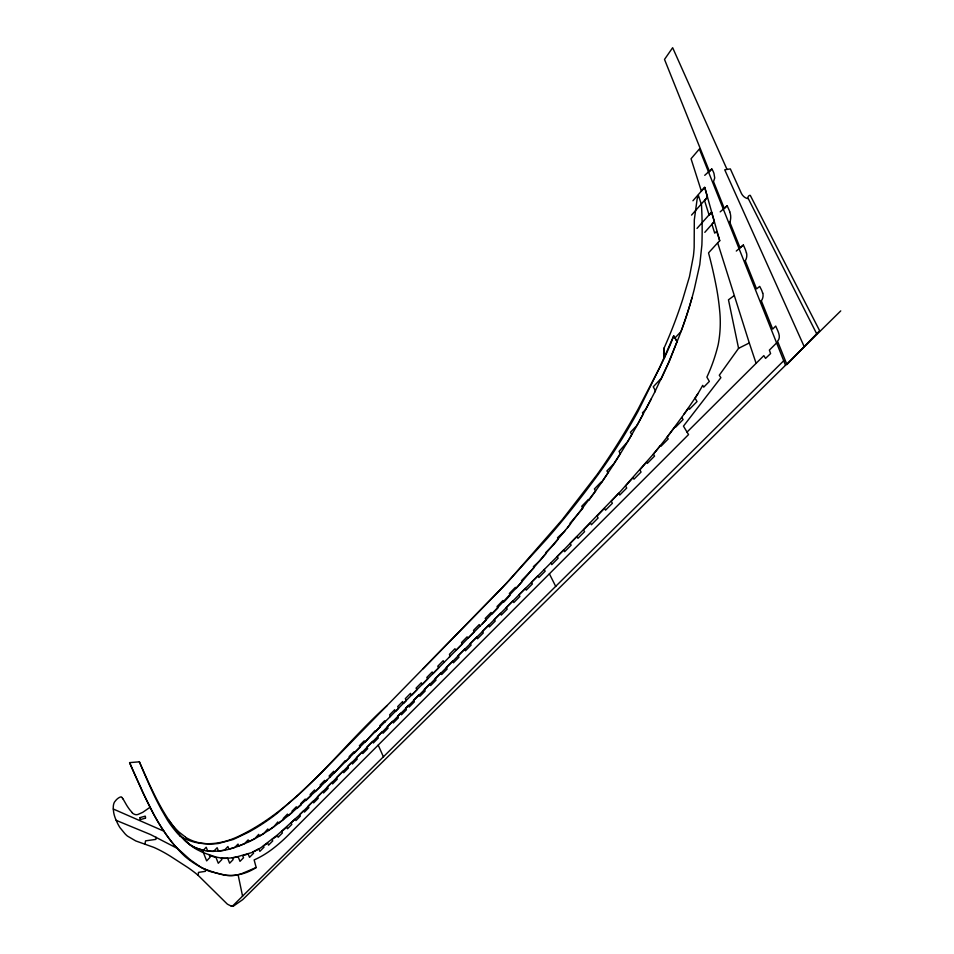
<?xml version="1.0" encoding="UTF-8"?>
<svg xmlns="http://www.w3.org/2000/svg" width="954" height="954" viewBox="0 0 954 954"><rect width="100%" height="100%" fill="white"/><g stroke="black" fill="none" stroke-linecap="round" stroke-linejoin="round"><path stroke-width="1.43" d="M156.039 837.207L155.86 839.389L145.568 840.856L144.877 844.218M198.229 875.402L198.468 872.397L205.432 871.336L205.408 869.344A174.594 93.42 82.4 0 1 184.909 856.394C164.589 837.099 151.4 811.818 140.321 786.442A468.748 277.399 85.9 0 1 129.589 762.628L139.379 761.817A692.163 445.542 88.7 0 0 153.081 793.12A246.192 136.386 83.2 0 0 161.405 809.588L167.332 819.88A88.817 46.603 81.5 0 0 170.289 824.316L172.28 827.011A149.086 79.695 82.3 0 0 177.742 833.689L179.805 835.799M674.955 338.002L680.989 331.563A283.612 185.601 -85.5 0 0 694.309 289.05L699.783 264.628L701.882 245.035A289.897 189.774 -86.6 0 0 701.464 204.705L698.352 195.212A34.082 25.031 -82 0 0 697.135 199.136L694.309 219.873L694.166 247.289A95.746 67.34 -84.9 0 1 693.367 256.244L689.468 276.672L682.742 299.246A355.603 225.12 -85.1 0 1 664.079 348.043L663.638 353.66L664.425 357.869L637.987 411.448A566.414 331.312 -84.5 0 1 596.942 476.141A1106.127 545.139 -81.4 0 1 547.763 537.877L502.996 586.984L422.944 668.885M139.868 817.793L140.143 819.438M654.694 392.177L668.098 363.712L678.974 336.941A337.919 216.367 -85.4 0 0 691.984 297.791M651.272 398.927L637.26 425.067M145.604 817.995L145.354 816.338M785.512 365.275L699.365 149.015L691.042 158.746L701.345 191.05L704.732 187.342L719.733 240.742L717.67 242.841L749.295 342.951L738.575 348.341L719.292 375.232L720.878 377.701L683.458 426.14L688.538 434.595L289.921 833.438A353.672 186.745 85.7 0 1 272.474 848.977A259.738 138.998 84.1 0 1 254.134 859.924L256.185 867.532L240.98 873.959A132.356 70.739 81.7 0 1 225.669 875.2L211.287 871.837A129.839 69.022 81.7 0 1 201.067 867.401L190.013 859.602L176.442 847.474M567.475 527.717L595.976 490.392A678.723 382.268 -84 0 0 637.236 425.043M565.448 530.221L519.906 584.075L482.366 623.785M692.938 200.769L704.72 187.318L707.427 197.132L704.601 200.745L709.144 215.163L711.529 212.217L714.319 221.602L704.815 232.335M691.543 215.103L707.403 197.108M697.004 228.411L711.493 212.158M714.319 221.602L711.922 224.273L714.713 233.158L716.681 231.309L719.733 240.742M717.67 242.841L708.524 252.882A339.242 223.093 89.6 0 1 715.786 284.149A180.902 126.19 -88.3 0 1 719.614 310.062A85.908 62.165 -87.1 0 1 718.183 344.692A137.257 97.248 -86.8 0 1 706.878 377.116L709.335 381.433L703.73 387.145L702.716 385.344A202.642 140.035 -86.1 0 1 695.096 398.152L697.016 401.562L689.408 409.302L688.645 407.942L669.517 433.891A653.931 384.021 -82.2 0 1 654.933 452.315L620.613 491.262L563.254 550.446L299.938 814.609L277.554 834.822L261.444 847.295A185.159 99.514 82.9 0 1 251.594 852.637L234.982 857.396A222.389 119.083 83.6 0 1 232.275 857.825L227.553 858.23M508.303 581.356L562.204 519.727L597.025 474.698A656.4 371.798 -83.9 0 0 637.999 409.326L659.691 367.612L673.715 335.88L677.137 341.675M202.737 850.92L206.207 847.235L207.686 851.016L211.49 851.338A258.653 137.448 84.4 0 0 227.851 849.525C252.226 843.121 273.404 828.239 292.413 812.176L292.007 811.198L296.348 806.786L297.04 808.432L301.345 804.723L300.844 803.518L305.244 799.047L305.9 800.597L310.765 795.97L310.145 794.491L314.605 789.948L315.285 791.534L289.289 814.943M507.731 581.988L320.52 773.658L298.733 794.491L277.399 813.118A544.03 278.592 89.1 0 1 247.909 832.508L233.348 839.448L218.526 843.455A203.071 107.802 83.5 0 1 199.458 842.787L198.909 842.692M387.133 705.531C338.133 749.761 298.411 808.622 237.009 837.052C220.708 844.445 201.89 846.58 185.255 838.924A28.083 14.501 80.7 0 1 179.686 835.728M729.798 211.871A26.557 19.474 -82.7 0 0 729.25 210.381L727.139 205.694L724.324 208.532L713.52 181.594L714.725 177.981L713.974 173.473A20.642 14.93 -81.6 0 0 713.318 171.768L711.911 168.882L709.537 171.684L664.509 59.422L672.653 47.7L727.031 169.43M449.358 657.044L486.015 620.028L485.24 618.419L491.06 612.516L491.847 614.137L497.833 608.08L497.07 606.494L502.985 600.495L503.76 602.093L505.548 600.281L510.163 595.105L509.364 593.483L515.387 587.378L515.983 588.582L517.76 586.591L521.993 581.642L521.516 580.676L533.954 567.678L533.417 566.604L539.881 560.761L546.129 553.475L545.7 552.64L553.916 544.376L558.209 539.082L557.53 537.734L564.208 531.664L570.516 523.865L570.146 523.138L582.834 508.303L581.761 506.252L588.403 499.443L588.856 500.313L595.546 491.131L594.402 488.949L601.151 482.02L601.473 482.629L607.972 472.874L606.923 470.906L613.804 463.823L620.279 453.675L619.063 451.397L627.72 441.619L631.727 434.595L630.451 432.234L636.89 425.532L643.187 414.084L642.471 412.784L645.739 409.373L655.446 390.77L653.251 386.799L660.562 379.108L660.872 379.668L669.565 360.755L677.054 341.58L673.715 335.88A231.059 153.892 -85.9 0 1 664.425 357.857L664.079 348.043M687.035 432.09L763.844 355.627L765.561 358.382L770.593 353.576L769.377 350.118L776.616 342.915M783.711 360.755L232.299 906.3A12.235 6.439 79.1 0 1 231.19 906.073M330.024 777.176L450.288 656.125L449.441 654.325L454.975 648.708L455.833 650.533L462.237 644.057L461.521 642.555L467.138 636.843L467.865 638.369L474.245 631.918L473.506 630.367L479.23 624.56L479.981 626.122M840.748 310.897L242.662 899.67L233.372 906.157A12.796 6.738 79.1 0 1 232.359 906.312L232.227 906.3M327.019 780.134L315.297 791.534L320.675 786.227L320.15 784.999L324.694 780.384L325.266 781.72L329.762 777.295L329.166 775.936L333.781 771.261L334.413 772.728L345.229 760.624L345.67 761.65L349.677 757.714L349.176 756.57L353.934 751.752L354.459 752.968L360.075 747.292L359.396 745.73L364.225 740.829L364.917 742.403L375.053 730.836L375.459 731.742L380.205 726.96L379.704 725.827L384.689 720.783L385.189 721.916M704.732 175.333L711.601 169.085M720.187 211.871L727.163 205.718M736.285 251.057L743.369 245.035L744.859 248.398A34.165 25.388 -84 0 1 745.813 250.914L746.398 252.953M743.369 245.035L740.065 247.79L729.738 222.032M150.04 807.275L142.706 812.355L137.889 814.489A18.031 8.968 81.2 0 1 132.201 812.856M734.115 295.657L728.474 299.806L738.575 348.341M256.185 867.532A155.168 83.081 82.1 0 1 238.095 874.723C227.112 877.668 215.711 872.838 205.408 869.344M140.095 817.59L144.996 816.219M140.453 819.546L145.413 818.174M198.635 842.62L198.349 842.561A112.25 59.088 82 0 1 185.47 837.254M231.19 906.073L227.779 904.368A17.279 9.099 79.2 0 1 227.052 903.843L198.003 875.212A221.435 107.301 77.1 0 0 187.866 867.544L170.73 856.453A320.282 150.052 76.3 0 0 153.88 847.39L135.742 840.927L127.419 836.062A44.826 22.264 81.3 0 1 124.986 833.76L120.061 827.75A21.179 10.434 81.1 0 1 119.405 826.736L119.047 826.116A37.778 18.71 81.2 0 1 117.235 822.682L115.875 819.653A27.487 13.559 81.2 0 1 114.957 817.292L114.492 815.849A12.843 6.296 81.1 0 1 113.621 811.985L113.299 808.956A9.6 4.698 81.1 0 1 114.54 801.98L116.281 799.857A45.065 22.169 80.6 0 1 117.807 798.486A38.088 18.734 80.7 0 1 119.465 797.425L120.693 796.936A3.733 1.836 81.3 0 1 121.862 797.461M116.185 820.357L150.565 834.559L177.361 848.428M113.299 809.028L163.85 831.149M185.481 837.075L179.221 832.234A82.163 43.025 81.5 0 1 168.834 820.058M132.224 812.593L130.066 810.137A49.727 24.959 81.6 0 1 127.407 806.416A41.785 20.916 81.5 0 1 126.178 804.413L123.197 799.19M681.907 417.494L683.076 419.593L675.587 427.177L675.229 426.533L667.144 437.051L668.194 438.959L660.848 446.377L660.383 445.53L653.418 454.056L654.539 456.107L647.313 463.394L646.609 462.094L639.895 469.893L641.052 472.051L633.957 479.194L633.098 477.608L625.574 485.92L626.706 488.043L619.73 495.054L618.788 493.29L611.287 501.232L612.373 503.295L605.528 510.175L604.526 508.255L597.061 516.031L598.086 517.998L591.373 524.748L590.419 522.923L583.609 529.864L584.552 531.676L577.945 538.318L577.015 536.494L570.194 543.375L571.124 545.187L564.637 551.698L563.719 549.898L557.208 556.432L558.126 558.221L551.758 564.637L550.852 562.836M804.222 346.66L724.73 169.788L730.347 168.906L741.449 193.531A14.095 10.458 -80.6 0 0 748.341 198.694L816.684 333.781M549.385 573.819L555.753 586.483M544.245 569.443L545.139 571.231L538.879 577.528L537.984 575.739L531.485 582.202L532.368 583.979L526.214 590.168L525.332 588.391L519 594.712L519.87 596.477L513.824 602.558L512.954 600.793L506.335 607.364L507.194 609.129L501.255 615.103L500.397 613.35L494.351 619.337L495.198 621.078L489.354 626.957L488.508 625.216L482.438 631.238L483.273 632.979L477.513 638.763L476.69 637.022L470.262 643.401L471.085 645.131L465.433 650.807L464.61 649.09L458.158 655.481L458.969 657.199L453.424 662.791L452.613 661.074L446.317 667.335L447.116 669.04L441.654 674.538L440.867 672.82L435.191 678.473L435.978 680.178L430.612 685.58L429.825 683.887L424.375 689.313L425.15 691.006L419.867 696.325L419.092 694.643L413.607 700.129L414.37 701.81L409.159 707.045L408.407 705.364L405.629 708.13L406.392 709.8L401.443 714.784L400.68 713.115L397.627 716.168L398.378 717.837L393.298 722.953L392.547 721.284L387.276 726.566L388.016 728.224L383.019 733.256L382.28 731.611L377.522 736.381L378.261 738.038L373.324 742.999L372.597 741.353L366.944 747.018L367.672 748.663L362.818 753.541L362.103 751.907L356.474 757.559L357.178 759.193L352.408 763.999L351.704 762.365L347.721 766.36L348.425 767.994L343.714 772.728L343.011 771.106L336.523 777.629L337.215 779.239L332.588 783.902L331.897 782.292L327.425 786.776L328.104 788.386L323.549 792.965L322.869 791.367L317.491 796.745L318.171 798.343L313.675 802.863L313.007 801.265L308.202 806.07L308.869 807.656L304.445 812.104L303.777 810.53L299.628 814.621L300.283 816.207L295.919 820.595L295.263 819.021L291.125 822.873L291.781 824.447L287.476 828.776L286.832 827.201L281.74 831.435L282.384 832.997L278.151 837.266L277.507 835.704L272.069 839.401L272.701 840.951L268.539 845.161L267.68 843.086L263.435 845.936L263.96 847.212L259.846 851.373L258.796 848.774L253.013 851.886L253.561 853.246L249.519 857.348L248.159 853.973L242.698 855.702L243.52 857.753L239.991 861.355L238.142 856.752L232.359 857.729L233.122 859.614L229.64 863.191L227.66 858.218A137.066 73.255 82.1 0 1 215.64 856.919L204.442 853.091A221.781 119.488 83.6 0 1 201.902 852.005L197.108 849.62A101.708 53.77 81.6 0 1 187.938 843.109L179.996 834.977A144.09 77.119 82.1 0 1 174.749 828.358C159.413 808.288 149.575 784.748 139.367 761.841M444.039 662.446L443.216 660.693L437.779 666.202L438.59 667.943L432.961 673.643L432.186 671.986L426.843 677.412L427.595 679.057L422.181 684.543L421.358 682.778L416.099 688.108L416.898 689.873L411.436 695.383L410.53 693.379L405.343 698.638L406.249 700.63L403.494 703.42L402.648 701.536L397.711 706.544L398.557 708.405L395.516 711.481L394.717 709.716L389.649 714.844L390.448 716.609M378.213 745.098L383.508 757.059M129.589 762.64L142.73 792.345L153.856 814.597A191.694 103.485 82.5 0 0 168.727 838.149L169.216 838.757A121.301 64.061 81.7 0 0 176.43 847.498M288.132 815.634L287.488 814.108L283.219 818.46L283.565 819.331L278.401 823.338L277.829 821.954L273.822 826.736L268.432 830.529L267.8 828.978L263.793 833.546L259.452 836.133L258.737 834.368L254.718 838.721L248.875 841.631L248.171 839.89L244.57 843.586L238.786 845.948L238.035 844.075L234.887 847.331L228.936 849.12L227.899 846.532L224.476 850.193L218.49 851.147L217.142 847.724L213.648 851.385L206.279 851.004L198.873 849.024A100.85 53.15 81.6 0 1 195.212 847.534L193.936 846.902A124.569 65.909 82 0 1 190.18 844.803L185.684 841.464A41.094 21.37 80.8 0 1 182.047 837.54M745.205 260.609L756.558 288.895L759.718 286.403L761.447 289.825A18.329 13.893 -84.7 0 1 762.628 293.2M761.304 300.725L772.68 329.106L775.721 326.053C777.331 330.346 781.791 336.869 777.546 341.222L786.907 364.547L819.641 330.728L750.261 195.343A2.743 2.039 -81 0 0 748.473 196.25A1.634 1.216 -81 0 0 748.341 198.694M749.295 342.951L756.105 363.331M238.095 874.723L242.578 896.223M227.66 858.218A168.727 90.165 82.6 0 1 221.328 858.302L221.829 859.566L218.275 863.263L215.986 857.455A147.822 79.134 82.2 0 1 209.355 855.237L210.13 857.229L206.648 860.89L202.391 850.05L194.95 847.617A63.882 33.438 81.1 0 1 186.459 841.774M762.806 293.105A7.286 5.533 -84.4 0 1 761.34 300.784M746.517 252.882A8.002 5.986 -83.2 0 1 745.312 260.716M729.738 211.919A11.484 8.455 -82.3 0 1 729.917 222.127M121.862 797.461A12.474 6.118 81.1 0 1 123.185 799.213M697.958 393.62A707.868 408.169 -81.9 0 1 683.887 414.298"/></g></svg>
